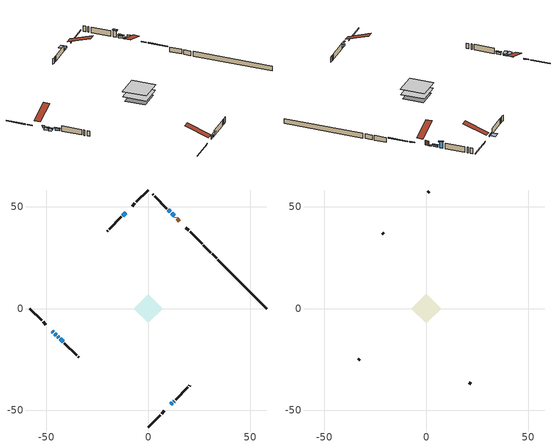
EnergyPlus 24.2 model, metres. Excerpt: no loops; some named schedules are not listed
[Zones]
conditioned space
 floor adiabatic (AdiabaticFloorConstruction): -7.05,0 0,7.05 7.05,0 0,-7.05 z0.21
 floor foundation (Slab1 construction): -6.12,0 0,6.12 6.12,0 0,-6.12 z-1.9
 floor foundation (Slab1 construction 1): -1.82,0 0,1.82 1.82,0 0,-1.82 z-1.9
 floor foundation (Slab1 construction 2): -2.4,0 0,2.4 2.4,0 0,-2.4 z-1.9
 wall outside (RimJoist1 construction): 0,-58.09 5.87,-52.22 / -58.09,0 -52.22,-5.87 / 0,58.09 -5.87,52.22 / 26.35,31.74 20.48,37.61 z0.21:0.51
 wall outside (RimJoist2 construction): 6.53,-51.56 7.95,-50.14 / -51.56,-6.53 -50.14,-7.95 / -6.53,51.56 -7.95,50.14 / 19.82,38.27 18.4,39.69 z0.21:0.51
 wall outside (AdiabaticWallConstruction 1): 15.22,42.87 14.16,43.94 z0.21:2.24
 wall outside (AdiabaticWallConstruction): 13.51,44.59 13.38,44.71 z0.2:0.38; -46.96,-11.13 -46.46,-11.64 / 11.13,-46.96 11.84,-46.25 / -43.16,-14.93 -41.74,-16.35 z0.21:1.19; -45.8,-12.29 -45.1,-12.99 z0.21:0.75; -44.44,-13.65 -43.82,-14.27 z0.21:0.66; 12.49,-45.6 12.73,-45.36 z0.21:0.54; 12.73,45.37 11.43,46.66 z0.21:1.12; 10.77,47.32 9.78,48.31 z0.21:3.02; -11.13,46.96 -12.53,45.56 z0.21:0.74
 wall outside (Wall1 construction): 13.39,-44.7 19.42,-38.68 / -41.09,-17 -35.06,-23.03 / -13.19,44.9 -19.22,38.87 / 9.12,48.97 3.09,55 z0.21:2.65
 wall outside (Wall2 construction): 20.07,-38.02 20.38,-37.71 / -34.4,-23.69 -34.09,-24 / -19.88,38.22 -20.18,37.91 / 2.43,55.66 2.13,55.97 z0.21:2.65
 wall foundation (FoundationWall1 construction): 58.09,0 34.12,23.97 z-1.9:0.21
 wall foundation (FoundationWall2 construction): 33.46,24.63 31.34,26.75 z-1.9:0.21
 wall foundation (FoundationWall3 construction): 30.69,27.41 27.01,31.08 z-1.9:0.21
 window (WindowConstruction 8): 13.5,44.59 13.38,44.71 z0.21:0.38
 window (WindowConstruction 4): -46.96,-11.13 -46.46,-11.64 z0.21:1.19
 window (WindowConstruction 5): -45.8,-12.29 -45.1,-12.99 z0.21:0.74
 window (WindowConstruction 6): 11.13,-46.96 11.84,-46.25 z0.21:1.19
 window (WindowConstruction 7): -44.44,-13.65 -43.82,-14.27 z0.21:0.66
 window (WindowConstruction 9): 12.5,-45.6 12.73,-45.36 z0.21:0.54
 window (WindowConstruction): 12.73,45.37 11.43,46.66 z0.21:1.12
 window (WindowConstruction 1): 10.77,47.32 9.78,48.31 z0.21:3.02
 window (WindowConstruction 2): -11.13,46.96 -12.53,45.56 z0.21:0.74
 window (WindowConstruction 3): -43.16,-14.93 -41.74,-16.35 z0.21:1.19
 door (Door): 15.22,42.87 14.16,43.94 z0.21:2.24
 ceiling adiabatic (AdiabaticFloorConstruction): 0,-7.05 7.05,0 0,7.05 -7.05,0 z0.21
attic - vented
 floor to conditioned space (Floor1 construction Reversed): -7.27,0 0,7.27 7.27,0 0,-7.27 z2.65
 wall outside (Wall3 construction): 21.04,-37.05 21.85,-36.24 / -33.44,-24.66 -32.62,-25.47 / -20.84,37.25 -21.65,36.44 / 1.47,56.62 0.66,57.44 z0.21:2.65
 roof outside (Roof1 construction): 10.47,-47.62,2.65 3.39,-40.53,5.99 1.52,-42.4,5.99 8.61,-49.48,2.65; -47.62,-10.47,2.65 -40.53,-3.39,5.99 -42.4,-1.52,5.99 -49.48,-8.61,2.65; -10.47,47.62,2.65 -3.39,40.53,5.99 -1.52,42.4,5.99 -8.61,49.48,2.65; 15.88,42.21,2.65 8.79,35.13,5.99 10.66,33.26,5.99 17.74,40.35,2.65
shading: 13.17,44.92 13.71,44.38 14.28,44.95 13.74,45.49 z0.68; -46.31,-11.78 -47.1,-10.99 -47.53,-11.41 -46.74,-12.2 z1.39; -44.96,-13.13 -45.94,-12.15 -47.78,-13.99 -46.8,-14.97 z0.94; 12.37,-45.72 10.6,-47.49 10.95,-47.84 12.72,-46.08 z1.94; -43.68,-14.42 -44.58,-13.51 -46.42,-15.35 -45.52,-16.25 z0.86; 13.79,-44.3 11.44,-46.66 11.79,-47.01 14.14,-44.65 z2.04; 11.22,46.88 12.94,45.16 13.5,45.72 11.78,47.44 z1.41; 9.57,48.53 10.98,47.11 11.55,47.67 10.13,49.09 z3.32; -12.67,45.42 -10.99,47.1 -12.83,48.94 -14.51,47.26 z0.94; -41.6,-16.49 -43.3,-14.79 -43.73,-15.21 -42.03,-16.91 z1.39
[Building]
Building 1: Terrain=Suburbs
[Site:Location]
Charlottetown AP_PE: Latitude {deg}=46.29; Longitude {deg}=-63.12; Time Zone {hr}=-4; Elevation {m}=48; Keep Site Location Information=Yes
[Site:GroundTemperature:Shallow]
1.81207, -0.126142, -0.281361, 0.638419, 4.33082, 8.00603, 11.1922, 13.2106, 13.3821, 11.7405, 8.63552, 5.07305
[Site:WaterMainsTemperature]
Calculation Method=Schedule; Temperature Schedule=mains temperature schedule
[Material] Roughness=Rough; Thermal Absorptance=0.9
Name | Thickness {m} | Conductivity {W/m-K} | Density {kg/m3} | Specific Heat {J/kg-K} | Solar Absorptance | Visible Absorptance
asphalt or fiberglass shingles | 0.00635 | 0.162714 | 1121.4 | 1465.45 | 0.4 | 0.4
ceiling loosefill ins | 0.0846667 | 0.0480833 | 16.02 | 1046.75 | 0.7 | 0.7
ceiling stud and cavity | 0.1397 | 0.112217 | 65.682 | 1177.47 | 0.7 | 0.7
concrete 4.0 in. | 0.1016 | 1.803125 | 2242.8 | 837.4 | 0.7 | 0.7
concrete 8.0 in. | 0.2032 | 1.803125 | 2242.8 | 837.4 | 0.7 | 0.7
door material | 0.04445 | 0.0639163 | 512.64 | 1214.23 | 0.7 | 0.7
exterior vertical ins | 0.0819163 | 0.029427 | 32.04 | 1214.23 | 0.7 | 0.7
exterior vertical ins 1 | 0.00218552 | 0.029427 | 32.04 | 1214.23 | 0.7 | 0.7
floor covering | 0.0127 | 0.0433444 | 54.468 | 1339.84 | 0.6 | 0.6
floor rigid ins; wall rigid ins 1 | 0.512978 | 0.029427 | 32.04 | 1214.23 | 0.7 | 0.7
floor stud and cavity | 0.1397 | 1.75129 | 37.0049 | 1207.88 | 0.7 | 0.7
furniture material conditioned space 1 | 0.1524 | 0.115458 | 640.8 | 1214.23 | 0.6 | 0.6
gypsum board | 0.0127 | 0.160291 | 801 | 837.4 | 0.6 | 0.6
gypsum board 1 | 0.0127 | 0.160291 | 801 | 837.4 | 0.7 | 0.7
osb sheathing 0.5 in. | 0.0127 | 0.115458 | 512.64 | 1214.23 | 0.7 | 0.7
osb sheathing 0.75 in. | 0.01905 | 0.115458 | 512.64 | 1214.23 | 0.7 | 0.7
osb sheathing 2.0 in. | 0.0508 | 0.115458 | 512.64 | 1214.23 | 0.7 | 0.7
rim joist rigid ins | 0.103632 | 0.029427 | 32.04 | 1214.23 | 0.7 | 0.7
rim joist stud and cavity | 0.0508 | 0.122986 | 125.044 | 1163.47 | 0.6 | 0.6
rim joist stud and cavity 1 | 0.0508 | 0.091419 | 125.044 | 1163.47 | 0.6 | 0.6
wall rigid ins | 0.051816 | 0.029427 | 32.04 | 1214.23 | 0.7 | 0.7
wall stud and cavity | 0.1397 | 0.0813726 | 139.0536 | 1170.24 | 0.7 | 0.7
wall stud and cavity 1 | 0.1397 | 0.175142 | 139.0536 | 1170.24 | 0.7 | 0.7
wall stud and cavity 2 | 0.0889 | 6.1454 | 50.32683 | 1063.81 | 0.6 | 0.6
wall stud and cavity 3 | 0.0889 | 0.380278 | 52.3479 | 1209.89 | 0.7 | 0.7
wall stud and cavity 4 | 0.0889 | 0.391764 | 83.0341 | 1211.67 | 0.7 | 0.7
wood siding | 0.0254 | 0.102417 | 544.68 | 1172.36 | 0.4 | 0.4
wood siding 1 | 0.00254 | 0.102417 | 544.68 | 1172.36 | 0.4 | 0.4
wood siding 2; wood siding 3; wood siding 4 | 0.0254 | 0.102417 | 544.68 | 1172.36 | 0.7 | 0.7
[WindowMaterial:SimpleGlazingSystem]
Name | U-Factor {W/m2-K} | Solar Heat Gain Coefficient
WindowMaterial | 3.80199 | 0.62
WindowMaterial 1 | 3.52944 | 0.72
WindowMaterial 2 | 3.120061 | 0.45
WindowMaterial 3 | 3.653793 | 0.63
WindowMaterial 4 | 3.99334 | 0.61
WindowMaterial 5 | 4.42657 | 0.47
WindowMaterial 6 | 2.22975 | 0.17
WindowMaterial 7 | 2.6874 | 0.41
[Construction]
AdiabaticFloorConstruction: floor stud and cavity, floor rigid ins, osb sheathing 0.75 in., floor covering
AdiabaticWallConstruction: wood siding 3, wall rigid ins 1, wall stud and cavity 3, gypsum board
AdiabaticWallConstruction 1: wood siding 4, wall rigid ins 1, wall stud and cavity 3, gypsum board
Door: door material
Floor1 construction Reversed: gypsum board, ceiling stud and cavity, ceiling loosefill ins
FoundationWall1 construction; FoundationWall3 construction: concrete 8.0 in., gypsum board 1
FoundationWall2 construction: concrete 8.0 in.
furniture construction conditioned space 1: furniture material conditioned space 1
PartitionWallConstruction: gypsum board, wall stud and cavity 4, gypsum board
RimJoist1 construction: wood siding 2, rim joist rigid ins, osb sheathing 2.0 in., rim joist stud and cavity
RimJoist2 construction: wood siding 2, osb sheathing 2.0 in., rim joist stud and cavity 1
Roof1 construction: asphalt or fiberglass shingles
Slab1 construction; Slab1 construction 1; Slab1 construction 2: concrete 4.0 in.
Wall1 construction: wood siding, wall rigid ins, osb sheathing 0.5 in., wall stud and cavity, gypsum board
Wall2 construction: wood siding, wall rigid ins, osb sheathing 0.5 in., wall stud and cavity 1, gypsum board
Wall3 construction: wood siding 1, wall stud and cavity 2
WindowConstruction: WindowMaterial
WindowConstruction 1: WindowMaterial 1
WindowConstruction 2; WindowConstruction 5: WindowMaterial 2
WindowConstruction 3; WindowConstruction 6: WindowMaterial 3
WindowConstruction 4: WindowMaterial 4
WindowConstruction 7: WindowMaterial 5
WindowConstruction 8: WindowMaterial 6
WindowConstruction 9: WindowMaterial 7
[Zone] Multiplier=1; Part of Total Floor Area=Yes
Name | Volume {m3}
attic - vented | 57.3558
conditioned space | 437.3
[Space]
Name | Zone | Volume {m3}
attic - vented 1 | attic - vented | 57.3558
conditioned space 1 | conditioned space | 437.3
[ZoneInfiltration:EffectiveLeakageArea]
infil attic - vented 1: Zone or Space=attic - vented 1; Schedule=Always On Discrete; Effective Air Leakage Area {cm2}=3789.85; Stack Coefficient=0.000401785; Wind Coefficient=1.35431e-05
[ZoneMixing]
whole house fan mix: Zone or Space=attic - vented; Schedule=Always On Continuous; Design Flow Rate Calculation Method=Flow/Zone; Design Flow Rate {m3/s}=0; Source Zone or Space=conditioned space
[SurfaceProperty:ExposedFoundationPerimeter] Exposed Perimeter Calculation Method=TotalExposedPerimeter
Name | Total Exposed Perimeter {m}
Slab1 | 33.9
Slab1 1 | 2.999994
Slab1 2 | 5.20001
[InternalMass] Zone or ZoneList=conditioned space; Space or SpaceList=conditioned space 1
Name | Construction | Surface Area {m2}
furniture mass conditioned space 1 | furniture construction conditioned space 1 | 77.0802
partition wall mass | PartitionWallConstruction | 192.7
[Lights]
interior lighting: Zone or ZoneList or Space or SpaceList=conditioned space 1; Schedule=interior lighting schedule; Design Level Calculation Method=LightingLevel; Lighting Level {W}=343.2; Return Air Fraction=0; Fraction Radiant=0.6; Fraction Visible=0.2; Fraction Replaceable=1
[People]
occupants: Zone or ZoneList or Space or SpaceList=conditioned space 1; Number of People Schedule=occupants schedule; Number of People Calculation Method=People; Number of People=3; Fraction Radiant=0.314171; Sensible Heat Fraction=0.56303; Activity Level Schedule=occupants activity schedule; Carbon Dioxide Generation Rate {m3/s-W}=0; Enable ASHRAE 55 Comfort Warnings=No; Mean Radiant Temperature Calculation Type=EnclosureAveraged
[ElectricEquipment] Zone or ZoneList or Space or SpaceList=conditioned space 1; Design Level Calculation Method=EquipmentLevel
Name | Schedule | Design Level {W} | Fraction Latent | Fraction Radiant | Fraction Lost
clothes dryer | clothes dryer schedule | 140.772 | 0.015 | 0.081 | 0.85
clothes washer | clothes washer schedule | 32.1985 | 0.03 | 0.162 | 0.7
cooking range | cooking range schedule | 215.147 | 0.08 | 0.432 | 0.2
dishwasher | dishwasher schedule | 66.8632 | 0.3 | 0.18 | 0.4
fridge | fridge schedule | 72.9452 | 0 | 0.6 | 0
mech vent bath fan 0 | mech vent bath fan 0 schedule | 50.2 | 0 | 0 | 1
mech vent house fan | mech vent house fan schedule | 0 | 0 | 0 | 1
mech vent house fan cfis | mech vent house fan cfis schedule | 0 | 0 | 0 | 0
misc plug loads | misc plug loads schedule | 494.7 | 0.045 | 0.513 | 0.1
whole house fan | Always On Discrete | 0 | 0 | 0 | 1
[OtherEquipment] Zone or ZoneList or Space or SpaceList=conditioned space 1; Design Level Calculation Method=EquipmentLevel
Name | Fuel Type | Schedule | Design Level {W} | Fraction Latent | Fraction Radiant | Fraction Lost
clothes dryer 1 | Electricity | clothes dryer schedule | 0 | 0.015 | 0.081 | 0.85
cooking range 1 | Electricity | cooking range schedule | 0 | 0.08 | 0.432 | 0.2
general water use latent | None | general water use schedule | 62.594 | 1 | 0 | 0
general water use sensible | None | general water use schedule | -61.6891 | 0 | 0.6 | 0
mech vent house fan latent load | None | Always On Discrete | 0 | 1 | 0 | 0
mech vent house fan sensible load | None | Always On Discrete | 0 | 0 | 0 | 0
water heater energy adjustment1 | FuelOilNo2 | Always On Discrete | 0.01 | 0 | 0 | 1
[ZoneInfiltration:DesignFlowRate] Zone or ZoneList or Space or SpaceList=conditioned space 1; Schedule=Always On Discrete; Design Flow Rate Calculation Method=Flow/Zone; Design Flow Rate {m3/s}=0
infil flow; natural vent flow; whole house fan flow
[Foundation:Kiva] Initial Indoor Air Temperature {C}=18; Wall Height Above Grade {m}=0.210007; Wall Depth Below Slab {m}=0.2032
Name | Custom Block Material Name 1 | Custom Block Depth 1 {m} | Custom Block X Position 1 {m} | Custom Block Z Position 1 {m}
Foundation Kiva 1 | exterior vertical ins | 2.11001 | 0.2159 | 0
Foundation Kiva 2
Foundation Kiva 3 | exterior vertical ins 1 | 2.11001 | 0.2159 | 0
[Foundation:Kiva:Settings]
Soil Conductivity {W/m-K}=0.849921; Soil Density {kg/m3}=1842.3; Soil Specific Heat {J/kg-K}=418.7; Ground Solar Absorptivity=0.9; Ground Thermal Absorptivity=0.9; Ground Surface Roughness {m}=0.03; Far-Field Width {m}=40; Deep-Ground Boundary Condition=ZeroFlux; Deep-Ground Depth {m}=40; Minimum Cell Dimension {m}=0.2; Maximum Cell Growth Coefficient=3; Simulation Timestep=Timestep
[Exterior:Lights]
exterior lighting: Schedule=exterior lighting schedule; Design Level {W}=75.6
[Schedule:Constant]
Name | Hourly Value
Always On Continuous; mech vent house fan schedule; mech vent house fan cfis schedule; Always On Discrete | 1
occupants activity schedule | 117.228
fridge schedule | 0
[Schedule:Week:Daily]
interior lighting schedule Week Rule - Jan1-Jan27: interior lighting schedule day, interior lighting schedule day, interior lighting schedule day, interior lighting schedule day, interior lighting schedule day, interior lighting schedule day, interior lighting schedule day, interior lighting schedule default day, interior lighting schedule default day, interior lighting schedule default day, interior lighting schedule default day, interior lighting schedule default day
interior lighting schedule Week Rule - Jan28-Feb3: interior lighting schedule day, interior lighting schedule day, interior lighting schedule day, interior lighting schedule day, interior lighting schedule day 1, interior lighting schedule day 1, interior lighting schedule day 1, interior lighting schedule default day, interior lighting schedule default day, interior lighting schedule default day, interior lighting schedule default day, interior lighting schedule default day
interior lighting schedule Week Rule - Feb4-Feb24: interior lighting schedule day 1, interior lighting schedule day 1, interior lighting schedule day 1, interior lighting schedule day 1, interior lighting schedule day 1, interior lighting schedule day 1, interior lighting schedule day 1, interior lighting schedule default day, interior lighting schedule default day, interior lighting schedule default day, interior lighting schedule default day, interior lighting schedule default day
interior lighting schedule Week Rule - Feb25-Mar3: interior lighting schedule day 1, interior lighting schedule day 1, interior lighting schedule day 1, interior lighting schedule day 1, interior lighting schedule day 2, interior lighting schedule day 2, interior lighting schedule day 2, interior lighting schedule default day, interior lighting schedule default day, interior lighting schedule default day, interior lighting schedule default day, interior lighting schedule default day
interior lighting schedule Week Rule - Mar4-Mar31: interior lighting schedule day 2, interior lighting schedule day 2, interior lighting schedule day 2, interior lighting schedule day 2, interior lighting schedule day 2, interior lighting schedule day 2, interior lighting schedule day 2, interior lighting schedule default day, interior lighting schedule default day, interior lighting schedule default day, interior lighting schedule default day, interior lighting schedule default day
interior lighting schedule Week Rule - Apr1-Apr28: interior lighting schedule day 3, interior lighting schedule day 3, interior lighting schedule day 3, interior lighting schedule day 3, interior lighting schedule day 3, interior lighting schedule day 3, interior lighting schedule day 3, interior lighting schedule default day, interior lighting schedule default day, interior lighting schedule default day, interior lighting schedule default day, interior lighting schedule default day
interior lighting schedule Week Rule - Apr29-May5: interior lighting schedule day 3, interior lighting schedule day 3, interior lighting schedule day 4, interior lighting schedule day 4, interior lighting schedule day 4, interior lighting schedule day 4, interior lighting schedule day 4, interior lighting schedule default day, interior lighting schedule default day, interior lighting schedule default day, interior lighting schedule default day, interior lighting schedule default day
interior lighting schedule Week Rule - May6-May26: interior lighting schedule day 4, interior lighting schedule day 4, interior lighting schedule day 4, interior lighting schedule day 4, interior lighting schedule day 4, interior lighting schedule day 4, interior lighting schedule day 4, interior lighting schedule default day, interior lighting schedule default day, interior lighting schedule default day, interior lighting schedule default day, interior lighting schedule default day
interior lighting schedule Week Rule - May27-Jun2: interior lighting schedule day 4, interior lighting schedule day 4, interior lighting schedule day 4, interior lighting schedule day 4, interior lighting schedule day 4, interior lighting schedule day 5, interior lighting schedule day 5, interior lighting schedule default day, interior lighting schedule default day, interior lighting schedule default day, interior lighting schedule default day, interior lighting schedule default day
interior lighting schedule Week Rule - Jun3-Jun30: interior lighting schedule day 5, interior lighting schedule day 5, interior lighting schedule day 5, interior lighting schedule day 5, interior lighting schedule day 5, interior lighting schedule day 5, interior lighting schedule day 5, interior lighting schedule default day, interior lighting schedule default day, interior lighting schedule default day, interior lighting schedule default day, interior lighting schedule default day
interior lighting schedule Week Rule - Jul1-Jul28: interior lighting schedule day 6, interior lighting schedule day 6, interior lighting schedule day 6, interior lighting schedule day 6, interior lighting schedule day 6, interior lighting schedule day 6, interior lighting schedule day 6, interior lighting schedule default day, interior lighting schedule default day, interior lighting schedule default day, interior lighting schedule default day, interior lighting schedule default day
interior lighting schedule Week Rule - Jul29-Aug4: interior lighting schedule day 6, interior lighting schedule day 6, interior lighting schedule day 6, interior lighting schedule day 7, interior lighting schedule day 7, interior lighting schedule day 7, interior lighting schedule day 7, interior lighting schedule default day, interior lighting schedule default day, interior lighting schedule default day, interior lighting schedule default day, interior lighting schedule default day
interior lighting schedule Week Rule - Aug5-Aug25: interior lighting schedule day 7, interior lighting schedule day 7, interior lighting schedule day 7, interior lighting schedule day 7, interior lighting schedule day 7, interior lighting schedule day 7, interior lighting schedule day 7, interior lighting schedule default day, interior lighting schedule default day, interior lighting schedule default day, interior lighting schedule default day, interior lighting schedule default day
interior lighting schedule Week Rule - Aug26-Sep1: interior lighting schedule day 7, interior lighting schedule day 7, interior lighting schedule day 7, interior lighting schedule day 7, interior lighting schedule day 7, interior lighting schedule day 7, interior lighting schedule day 8, interior lighting schedule default day, interior lighting schedule default day, interior lighting schedule default day, interior lighting schedule default day, interior lighting schedule default day
interior lighting schedule Week Rule - Sep2-Sep29: interior lighting schedule day 8, interior lighting schedule day 8, interior lighting schedule day 8, interior lighting schedule day 8, interior lighting schedule day 8, interior lighting schedule day 8, interior lighting schedule day 8, interior lighting schedule default day, interior lighting schedule default day, interior lighting schedule default day, interior lighting schedule default day, interior lighting schedule default day
interior lighting schedule Week Rule - Sep30-Oct6: interior lighting schedule day 8, interior lighting schedule day 9, interior lighting schedule day 9, interior lighting schedule day 9, interior lighting schedule day 9, interior lighting schedule day 9, interior lighting schedule day 9, interior lighting schedule default day, interior lighting schedule default day, interior lighting schedule default day, interior lighting schedule default day, interior lighting schedule default day
interior lighting schedule Week Rule - Oct7-Oct27: interior lighting schedule day 9, interior lighting schedule day 9, interior lighting schedule day 9, interior lighting schedule day 9, interior lighting schedule day 9, interior lighting schedule day 9, interior lighting schedule day 9, interior lighting schedule default day, interior lighting schedule default day, interior lighting schedule default day, interior lighting schedule default day, interior lighting schedule default day
interior lighting schedule Week Rule - Oct28-Nov3: interior lighting schedule day 9, interior lighting schedule day 9, interior lighting schedule day 9, interior lighting schedule day 9, interior lighting schedule day 10, interior lighting schedule day 10, interior lighting schedule day 10, interior lighting schedule default day, interior lighting schedule default day, interior lighting schedule default day, interior lighting schedule default day, interior lighting schedule default day
interior lighting schedule Week Rule - Nov4-Nov24: interior lighting schedule day 10, interior lighting schedule day 10, interior lighting schedule day 10, interior lighting schedule day 10, interior lighting schedule day 10, interior lighting schedule day 10, interior lighting schedule day 10, interior lighting schedule default day, interior lighting schedule default day, interior lighting schedule default day, interior lighting schedule default day, interior lighting schedule default day
interior lighting schedule Week Rule - Nov25-Dec1: interior lighting schedule day 10, interior lighting schedule day 10, interior lighting schedule day 10, interior lighting schedule day 10, interior lighting schedule day 10, interior lighting schedule day 10, interior lighting schedule day 11, interior lighting schedule default day, interior lighting schedule default day, interior lighting schedule default day, interior lighting schedule default day, interior lighting schedule default day
interior lighting schedule Week Rule - Dec2-Dec31: interior lighting schedule day 11, interior lighting schedule day 11, interior lighting schedule day 11, interior lighting schedule day 11, interior lighting schedule day 11, interior lighting schedule day 11, interior lighting schedule day 11, interior lighting schedule default day, interior lighting schedule default day, interior lighting schedule default day, interior lighting schedule default day, interior lighting schedule default day
occupants schedule Week Rule - Jan1-Dec31: occupants schedule day, occupants schedule day, occupants schedule day, occupants schedule day, occupants schedule day, occupants schedule day, occupants schedule day, occupants schedule default day, occupants schedule default day, occupants schedule default day, occupants schedule default day, occupants schedule default day
clothes dryer schedule Week Rule - Jan1-Dec31: clothes dryer schedule day, clothes dryer schedule day, clothes dryer schedule day, clothes dryer schedule day, clothes dryer schedule day, clothes dryer schedule day, clothes dryer schedule day, clothes dryer schedule default day, clothes dryer schedule default day, clothes dryer schedule default day, clothes dryer schedule default day, clothes dryer schedule default day
clothes washer schedule Week Rule - Jan1-Dec31: clothes washer schedule day, clothes washer schedule day, clothes washer schedule day, clothes washer schedule day, clothes washer schedule day, clothes washer schedule day, clothes washer schedule day, clothes washer schedule default day, clothes washer schedule default day, clothes washer schedule default day, clothes washer schedule default day, clothes washer schedule default day
cooking range schedule Week Rule - Jan1-Dec31: cooking range schedule day, cooking range schedule day, cooking range schedule day, cooking range schedule day, cooking range schedule day, cooking range schedule day, cooking range schedule day, cooking range schedule default day, cooking range schedule default day, cooking range schedule default day, cooking range schedule default day, cooking range schedule default day
dishwasher schedule Week Rule - Jan1-Dec31: dishwasher schedule day, dishwasher schedule day, dishwasher schedule day, dishwasher schedule day, dishwasher schedule day, dishwasher schedule day, dishwasher schedule day, dishwasher schedule default day, dishwasher schedule default day, dishwasher schedule default day, dishwasher schedule default day, dishwasher schedule default day
mech vent bath fan 0 schedule Week Rule - Jan1-Dec31: mech vent bath fan 0 schedule day, mech vent bath fan 0 schedule day, mech vent bath fan 0 schedule day, mech vent bath fan 0 schedule day, mech vent bath fan 0 schedule day, mech vent bath fan 0 schedule day, mech vent bath fan 0 schedule day, mech vent bath fan 0 schedule default day, mech vent bath fan 0 schedule default day, mech vent bath fan 0 schedule default day, mech vent bath fan 0 schedule default day, mech vent bath fan 0 schedule default day
misc plug loads schedule Week Rule - Jan1-Dec31: misc plug loads schedule day, misc plug loads schedule day, misc plug loads schedule day, misc plug loads schedule day, misc plug loads schedule day, misc plug loads schedule day, misc plug loads schedule day, misc plug loads schedule default day, misc plug loads schedule default day, misc plug loads schedule default day, misc plug loads schedule default day, misc plug loads schedule default day
general water use schedule Week Rule - Jan1-Dec31: general water use schedule day, general water use schedule day, general water use schedule day, general water use schedule day, general water use schedule day, general water use schedule day, general water use schedule day, general water use schedule default day, general water use schedule default day, general water use schedule default day, general water use schedule default day, general water use schedule default day
exterior lighting schedule Week Rule - Jan1-Jan27: exterior lighting schedule day, exterior lighting schedule day, exterior lighting schedule day, exterior lighting schedule day, exterior lighting schedule day, exterior lighting schedule day, exterior lighting schedule day, exterior lighting schedule default day, exterior lighting schedule default day, exterior lighting schedule default day, exterior lighting schedule default day, exterior lighting schedule default day
exterior lighting schedule Week Rule - Jan28-Feb3: exterior lighting schedule day, exterior lighting schedule day, exterior lighting schedule day, exterior lighting schedule day, exterior lighting schedule day 1, exterior lighting schedule day 1, exterior lighting schedule day 1, exterior lighting schedule default day, exterior lighting schedule default day, exterior lighting schedule default day, exterior lighting schedule default day, exterior lighting schedule default day
exterior lighting schedule Week Rule - Feb4-Feb24: exterior lighting schedule day 1, exterior lighting schedule day 1, exterior lighting schedule day 1, exterior lighting schedule day 1, exterior lighting schedule day 1, exterior lighting schedule day 1, exterior lighting schedule day 1, exterior lighting schedule default day, exterior lighting schedule default day, exterior lighting schedule default day, exterior lighting schedule default day, exterior lighting schedule default day
exterior lighting schedule Week Rule - Feb25-Mar3: exterior lighting schedule day 1, exterior lighting schedule day 1, exterior lighting schedule day 1, exterior lighting schedule day 1, exterior lighting schedule day 2, exterior lighting schedule day 2, exterior lighting schedule day 2, exterior lighting schedule default day, exterior lighting schedule default day, exterior lighting schedule default day, exterior lighting schedule default day, exterior lighting schedule default day
exterior lighting schedule Week Rule - Mar4-Mar31: exterior lighting schedule day 2, exterior lighting schedule day 2, exterior lighting schedule day 2, exterior lighting schedule day 2, exterior lighting schedule day 2, exterior lighting schedule day 2, exterior lighting schedule day 2, exterior lighting schedule default day, exterior lighting schedule default day, exterior lighting schedule default day, exterior lighting schedule default day, exterior lighting schedule default day
exterior lighting schedule Week Rule - Apr1-Apr28: exterior lighting schedule day 3, exterior lighting schedule day 3, exterior lighting schedule day 3, exterior lighting schedule day 3, exterior lighting schedule day 3, exterior lighting schedule day 3, exterior lighting schedule day 3, exterior lighting schedule default day, exterior lighting schedule default day, exterior lighting schedule default day, exterior lighting schedule default day, exterior lighting schedule default day
exterior lighting schedule Week Rule - Apr29-May5: exterior lighting schedule day 3, exterior lighting schedule day 3, exterior lighting schedule day 4, exterior lighting schedule day 4, exterior lighting schedule day 4, exterior lighting schedule day 4, exterior lighting schedule day 4, exterior lighting schedule default day, exterior lighting schedule default day, exterior lighting schedule default day, exterior lighting schedule default day, exterior lighting schedule default day
exterior lighting schedule Week Rule - May6-May26: exterior lighting schedule day 4, exterior lighting schedule day 4, exterior lighting schedule day 4, exterior lighting schedule day 4, exterior lighting schedule day 4, exterior lighting schedule day 4, exterior lighting schedule day 4, exterior lighting schedule default day, exterior lighting schedule default day, exterior lighting schedule default day, exterior lighting schedule default day, exterior lighting schedule default day
exterior lighting schedule Week Rule - May27-Jun2: exterior lighting schedule day 4, exterior lighting schedule day 4, exterior lighting schedule day 4, exterior lighting schedule day 4, exterior lighting schedule day 4, exterior lighting schedule day 5, exterior lighting schedule day 5, exterior lighting schedule default day, exterior lighting schedule default day, exterior lighting schedule default day, exterior lighting schedule default day, exterior lighting schedule default day
exterior lighting schedule Week Rule - Jun3-Jun30: exterior lighting schedule day 5, exterior lighting schedule day 5, exterior lighting schedule day 5, exterior lighting schedule day 5, exterior lighting schedule day 5, exterior lighting schedule day 5, exterior lighting schedule day 5, exterior lighting schedule default day, exterior lighting schedule default day, exterior lighting schedule default day, exterior lighting schedule default day, exterior lighting schedule default day
exterior lighting schedule Week Rule - Jul1-Jul28: exterior lighting schedule day 6, exterior lighting schedule day 6, exterior lighting schedule day 6, exterior lighting schedule day 6, exterior lighting schedule day 6, exterior lighting schedule day 6, exterior lighting schedule day 6, exterior lighting schedule default day, exterior lighting schedule default day, exterior lighting schedule default day, exterior lighting schedule default day, exterior lighting schedule default day
exterior lighting schedule Week Rule - Jul29-Aug4: exterior lighting schedule day 6, exterior lighting schedule day 6, exterior lighting schedule day 6, exterior lighting schedule day 7, exterior lighting schedule day 7, exterior lighting schedule day 7, exterior lighting schedule day 7, exterior lighting schedule default day, exterior lighting schedule default day, exterior lighting schedule default day, exterior lighting schedule default day, exterior lighting schedule default day
exterior lighting schedule Week Rule - Aug5-Aug25: exterior lighting schedule day 7, exterior lighting schedule day 7, exterior lighting schedule day 7, exterior lighting schedule day 7, exterior lighting schedule day 7, exterior lighting schedule day 7, exterior lighting schedule day 7, exterior lighting schedule default day, exterior lighting schedule default day, exterior lighting schedule default day, exterior lighting schedule default day, exterior lighting schedule default day
exterior lighting schedule Week Rule - Aug26-Sep1: exterior lighting schedule day 7, exterior lighting schedule day 7, exterior lighting schedule day 7, exterior lighting schedule day 7, exterior lighting schedule day 7, exterior lighting schedule day 7, exterior lighting schedule day 8, exterior lighting schedule default day, exterior lighting schedule default day, exterior lighting schedule default day, exterior lighting schedule default day, exterior lighting schedule default day
exterior lighting schedule Week Rule - Sep2-Sep29: exterior lighting schedule day 8, exterior lighting schedule day 8, exterior lighting schedule day 8, exterior lighting schedule day 8, exterior lighting schedule day 8, exterior lighting schedule day 8, exterior lighting schedule day 8, exterior lighting schedule default day, exterior lighting schedule default day, exterior lighting schedule default day, exterior lighting schedule default day, exterior lighting schedule default day
exterior lighting schedule Week Rule - Sep30-Oct6: exterior lighting schedule day 8, exterior lighting schedule day 9, exterior lighting schedule day 9, exterior lighting schedule day 9, exterior lighting schedule day 9, exterior lighting schedule day 9, exterior lighting schedule day 9, exterior lighting schedule default day, exterior lighting schedule default day, exterior lighting schedule default day, exterior lighting schedule default day, exterior lighting schedule default day
exterior lighting schedule Week Rule - Oct7-Oct27: exterior lighting schedule day 9, exterior lighting schedule day 9, exterior lighting schedule day 9, exterior lighting schedule day 9, exterior lighting schedule day 9, exterior lighting schedule day 9, exterior lighting schedule day 9, exterior lighting schedule default day, exterior lighting schedule default day, exterior lighting schedule default day, exterior lighting schedule default day, exterior lighting schedule default day
exterior lighting schedule Week Rule - Oct28-Nov3: exterior lighting schedule day 9, exterior lighting schedule day 9, exterior lighting schedule day 9, exterior lighting schedule day 9, exterior lighting schedule day 10, exterior lighting schedule day 10, exterior lighting schedule day 10, exterior lighting schedule default day, exterior lighting schedule default day, exterior lighting schedule default day, exterior lighting schedule default day, exterior lighting schedule default day
exterior lighting schedule Week Rule - Nov4-Nov24: exterior lighting schedule day 10, exterior lighting schedule day 10, exterior lighting schedule day 10, exterior lighting schedule day 10, exterior lighting schedule day 10, exterior lighting schedule day 10, exterior lighting schedule day 10, exterior lighting schedule default day, exterior lighting schedule default day, exterior lighting schedule default day, exterior lighting schedule default day, exterior lighting schedule default day
exterior lighting schedule Week Rule - Nov25-Dec1: exterior lighting schedule day 10, exterior lighting schedule day 10, exterior lighting schedule day 10, exterior lighting schedule day 10, exterior lighting schedule day 10, exterior lighting schedule day 10, exterior lighting schedule day 11, exterior lighting schedule default day, exterior lighting schedule default day, exterior lighting schedule default day, exterior lighting schedule default day, exterior lighting schedule default day
[Schedule:Year]
interior lighting schedule: interior lighting schedule Week Rule - Jan1-Jan27, 1, 1, 1, 27, interior lighting schedule Week Rule - Jan28-Feb3, 1, 28, 2, 3, interior lighting schedule Week Rule - Feb4-Feb24, 2, 4, 2, 24, interior lighting schedule Week Rule - Feb25-Mar3, 2, 25, 3, 3, interior lighting schedule Week Rule - Mar4-Mar31, 3, 4, 3, 31, interior lighting schedule Week Rule - Apr1-Apr28, 4, 1, 4, 28, interior lighting schedule Week Rule - Apr29-May5, 4, 29, 5, 5, interior lighting schedule Week Rule - May6-May26, 5, 6, 5, 26, interior lighting schedule Week Rule - May27-Jun2, 5, 27, 6, 2, interior lighting schedule Week Rule - Jun3-Jun30, 6, 3, 6, 30, interior lighting schedule Week Rule - Jul1-Jul28, 7, 1, 7, 28, interior lighting schedule Week Rule - Jul29-Aug4, 7, 29, 8, 4, interior lighting schedule Week Rule - Aug5-Aug25, 8, 5, 8, 25, interior lighting schedule Week Rule - Aug26-Sep1, 8, 26, 9, 1, interior lighting schedule Week Rule - Sep2-Sep29, 9, 2, 9, 29, interior lighting schedule Week Rule - Sep30-Oct6, 9, 30, 10, 6, interior lighting schedule Week Rule - Oct7-Oct27, 10, 7, 10, 27, interior lighting schedule Week Rule - Oct28-Nov3, 10, 28, 11, 3, interior lighting schedule Week Rule - Nov4-Nov24, 11, 4, 11, 24, interior lighting schedule Week Rule - Nov25-Dec1, 11, 25, 12, 1, interior lighting schedule Week Rule - Dec2-Dec31, 12, 2, 12, 31
occupants schedule: occupants schedule Week Rule - Jan1-Dec31, 1, 1, 12, 31
clothes dryer schedule: clothes dryer schedule Week Rule - Jan1-Dec31, 1, 1, 12, 31
clothes washer schedule: clothes washer schedule Week Rule - Jan1-Dec31, 1, 1, 12, 31
cooking range schedule: cooking range schedule Week Rule - Jan1-Dec31, 1, 1, 12, 31
dishwasher schedule: dishwasher schedule Week Rule - Jan1-Dec31, 1, 1, 12, 31
mech vent bath fan 0 schedule: mech vent bath fan 0 schedule Week Rule - Jan1-Dec31, 1, 1, 12, 31
misc plug loads schedule: misc plug loads schedule Week Rule - Jan1-Dec31, 1, 1, 12, 31
general water use schedule: general water use schedule Week Rule - Jan1-Dec31, 1, 1, 12, 31
exterior lighting schedule: exterior lighting schedule Week Rule - Jan1-Jan27, 1, 1, 1, 27, exterior lighting schedule Week Rule - Jan28-Feb3, 1, 28, 2, 3, exterior lighting schedule Week Rule - Feb4-Feb24, 2, 4, 2, 24, exterior lighting schedule Week Rule - Feb25-Mar3, 2, 25, 3, 3, exterior lighting schedule Week Rule - Mar4-Mar31, 3, 4, 3, 31, exterior lighting schedule Week Rule - Apr1-Apr28, 4, 1, 4, 28, exterior lighting schedule Week Rule - Apr29-May5, 4, 29, 5, 5, exterior lighting schedule Week Rule - May6-May26, 5, 6, 5, 26, exterior lighting schedule Week Rule - May27-Jun2, 5, 27, 6, 2, exterior lighting schedule Week Rule - Jun3-Jun30, 6, 3, 6, 30, exterior lighting schedule Week Rule - Jul1-Jul28, 7, 1, 7, 28, exterior lighting schedule Week Rule - Jul29-Aug4, 7, 29, 8, 4, exterior lighting schedule Week Rule - Aug5-Aug25, 8, 5, 8, 25, exterior lighting schedule Week Rule - Aug26-Sep1, 8, 26, 9, 1, exterior lighting schedule Week Rule - Sep2-Sep29, 9, 2, 9, 29, exterior lighting schedule Week Rule - Sep30-Oct6, 9, 30, 10, 6, exterior lighting schedule Week Rule - Oct7-Oct27, 10, 7, 10, 27, exterior lighting schedule Week Rule - Oct28-Nov3, 10, 28, 11, 3, exterior lighting schedule Week Rule - Nov4-Nov24, 11, 4, 11, 24, exterior lighting schedule Week Rule - Nov25-Dec1, 11, 25, 12, 1, exterior lighting schedule Week Rule - Dec2-Dec31, 12, 2, 12, 31
[Schedule:Compact]
mains temperature schedule: Through: 01/01, For: AllDays, Until: 24:00, 6.42333, Through: 01/02, For: AllDays, Until: 24:00, 6.35944, Through: 01/03, For: AllDays, Until: 24:00, 6.29611, Through: 01/04, For: AllDays, Until: 24:00, 6.23333, Through: 01/05, For: AllDays, Until: 24:00, 6.17222, Through: 01/06, For: AllDays, Until: 24:00, 6.11222, Through: 01/07, For: AllDays, Until: 24:00, 6.05278, Through: 01/08, For: AllDays, Until: 24:00, 5.995, Through: 01/09, For: AllDays, Until: 24:00, 5.93778, Through: 01/10, For: AllDays, Until: 24:00, 5.88222, Through: 01/11, For: AllDays, Until: 24:00, 5.82722, Through: 01/12, For: AllDays, Until: 24:00, 5.77389, Through: 01/13, For: AllDays, Until: 24:00, 5.72111, Through: 01/14, For: AllDays, Until: 24:00, 5.67, Through: 01/15, For: AllDays, Until: 24:00, 5.62, Through: 01/16, For: AllDays, Until: 24:00, 5.57111, Through: 01/17, For: AllDays, Until: 24:00, 5.52389, Through: 01/18, For: AllDays, Until: 24:00, 5.47722, Through: 01/19, For: AllDays, Until: 24:00, 5.43222, Through: 01/20, For: AllDays, Until: 24:00, 5.38833, Through: 01/21, For: AllDays, Until: 24:00, 5.34611, Through: 01/22, For: AllDays, Until: 24:00, 5.305, Through: 01/23, For: AllDays, Until: 24:00, 5.265, Through: 01/24, For: AllDays, Until: 24:00, 5.22611, Through: 01/25, For: AllDays, Until: 24:00, 5.18889, Through: 01/26, For: AllDays, Until: 24:00, 5.15333, Through: 01/27, For: AllDays, Until: 24:00, 5.11833, Through: 01/28, For: AllDays, Until: 24:00, 5.08556, Through: 01/29, For: AllDays, Until: 24:00, 5.05333, Through: 01/30, For: AllDays, Until: 24:00, 5.02278, Through: 01/31, For: AllDays, Until: 24:00, 4.99389, Through: 02/01, For: AllDays, Until: 24:00, 4.96611, Through: 02/02, For: AllDays, Until: 24:00, 4.94, Through: 02/03, For: AllDays, Until: 24:00, 4.915, Through: 02/04, For: AllDays, Until: 24:00, 4.89167, Through: 02/05, For: AllDays, Until: 24:00, 4.87, Through: 02/06, For: AllDays, Until: 24:00, 4.84944, Through: 02/07, For: AllDays, Until: 24:00, 4.83, Through: 02/08, For: AllDays, Until: 24:00, 4.81222, Through: 02/09, For: AllDays, Until: 24:00, 4.79611, Through: 02/10, For: AllDays, Until: 24:00, 4.78167, Through: 02/11, For: AllDays, Until: 24:00, 4.76833, Through: 02/12, For: AllDays, Until: 24:00, 4.75611, Through: 02/13, For: AllDays, Until: 24:00, 4.74611, Through: 02/14, For: AllDays, Until: 24:00, 4.73722, Through: 02/15, For: AllDays, Until: 24:00, 4.72944, Through: 02/16, For: AllDays, Until: 24:00, 4.72389, Through: 02/17, For: AllDays, Until: 24:00, 4.71944, Through: 02/18, For: AllDays, Until: 24:00, 4.71611, Through: 02/19, For: AllDays, Until: 24:00, 4.715, Through: 02/20, For: AllDays, Until: 24:00, 4.715, Through: 02/21, For: AllDays, Until: 24:00, 4.71611, Through: 02/22, For: AllDays, Until: 24:00, 4.71944, Through: 02/23, For: AllDays, Until: 24:00, 4.72389, Through: 02/24, For: AllDays, Until: 24:00, 4.72944, Through: 02/25, For: AllDays, Until: 24:00, 4.73722, Through: 02/26, For: AllDays, Until: 24:00, 4.74611, Through: 02/27, For: AllDays, Until: 24:00, 4.75611, Through: 02/28, For: AllDays, Until: 24:00, 4.76778, Through: 03/01, For: AllDays, Until: 24:00, 4.78111, Through: 03/02, For: AllDays, Until: 24:00, 4.79611, Through: 03/03, For: AllDays, Until: 24:00, 4.81222, Through: 03/04, For: AllDays, Until: 24:00, 4.83, Through: 03/05, For: AllDays, Until: 24:00, 4.84889, Through: 03/06, For: AllDays, Until: 24:00, 4.86944, Through: 03/07, For: AllDays, Until: 24:00, 4.89167, Through: 03/08, For: AllDays, Until: 24:00, 4.915, Through: 03/09, For: AllDays, Until: 24:00, 4.93944, Through: 03/10, For: AllDays, Until: 24:00, 4.96611, Through: 03/11, For: AllDays, Until: 24:00, 4.99333, Through: 03/12, For: AllDays, Until: 24:00, 5.02278, Through: 03/13, For: AllDays, Until: 24:00, 5.05333, Through: 03/14, For: AllDays, Until: 24:00, 5.085, Through: 03/15, For: AllDays, Until: 24:00, 5.11833, Through: 03/16, For: AllDays, Until: 24:00, 5.15278, Through: 03/17, For: AllDays, Until: 24:00, 5.18833, Through: 03/18, For: AllDays, Until: 24:00, 5.22556, Through: 03/19, For: AllDays, Until: 24:00, 5.26444, Through: 03/20, For: AllDays, Until: 24:00, 5.30444, Through: 03/21, For: AllDays, Until: 24:00, 5.34556, Through: 03/22, For: AllDays, Until: 24:00, 5.38778, Through: 03/23, For: AllDays, Until: 24:00, 5.43167, Through: 03/24, For: AllDays, Until: 24:00, 5.47667, Through: 03/25, For: AllDays, Until: 24:00, 5.52333, Through: 03/26, For: AllDays, Until: 24:00, 5.57056, Through: 03/27, For: AllDays, Until: 24:00, 5.61944, Through: 03/28, For: AllDays, Until: 24:00, 5.66944, Through: 03/29, For: AllDays, Until: 24:00, 5.72056, Through: 03/30, For: AllDays, Until: 24:00, 5.77333, Through: 03/31, For: AllDays, Until: 24:00, 5.82667, Through: 04/01, For: AllDays, Until: 24:00, 5.88111, Through: 04/02, For: AllDays, Until: 24:00, 5.93722, Through: 04/03, For: AllDays, Until: 24:00, 5.99389, Through: 04/04, For: AllDays, Until: 24:00, 6.05222, Through: 04/05, For: AllDays, Until: 24:00, 6.11111, Through: 04/06, For: AllDays, Until: 24:00, 6.17167, Through: 04/07, For: AllDays, Until: 24:00, 6.23278, Through: 04/08, For: AllDays, Until: 24:00, 6.295, Through: 04/09, For: AllDays, Until: 24:00, 6.35833, Through: 04/10, For: AllDays, Until: 24:00, 6.42278, Through: 04/11, For: AllDays, Until: 24:00, 6.48778, Through: 04/12, For: AllDays, Until: 24:00, 6.55444, Through: 04/13, For: AllDays, Until: 24:00, 6.62167, Through: 04/14, For: AllDays, Until: 24:00, 6.68944, Through: 04/15, For: AllDays, Until: 24:00, 6.75833, Through: 04/16, For: AllDays, Until: 24:00, 6.82833, Through: 04/17, For: AllDays, Until: 24:00, 6.89889, Through: 04/18, For: AllDays, Until: 24:00, 6.97056, Through: 04/19, For: AllDays, Until: 24:00, 7.04278, Through: 04/20, For: AllDays, Until: 24:00, 7.11611, Through: 04/21, For: AllDays, Until: 24:00, 7.19, Through: 04/22, For: AllDays, Until: 24:00, 7.265, Through: 04/23, For: AllDays, Until: 24:00, 7.34, Through: 04/24, For: AllDays, Until: 24:00, 7.41611, Through: 04/25, For: AllDays, Until: 24:00, 7.49333, Through: 04/26, For: AllDays, Until: 24:00, 7.57056, Through: 04/27, For: AllDays, Until: 24:00, 7.64889, Through: 04/28, For: AllDays, Until: 24:00, 7.72722, Through: 04/29, For: AllDays, Until: 24:00, 7.80667, Through: 04/30, For: AllDays, Until: 24:00, 7.88667, Through: 05/01, For: AllDays, Until: 24:00, 7.96722, Through: 05/02, For: AllDays, Until: 24:00, 8.04778, Through: 05/03, For: AllDays, Until: 24:00, 8.12944, Through: 05/04, For: AllDays, Until: 24:00, 8.21111, Through: 05/05, For: AllDays, Until: 24:00, 8.29333, Through: 05/06, For: AllDays, Until: 24:00, 8.37611, Through: 05/07, For: AllDays, Until: 24:00, 8.45944, Through: 05/08, For: AllDays, Until: 24:00, 8.54278, Through: 05/09, For: AllDays, Until: 24:00, 8.62667, Through: 05/10, For: AllDays, Until: 24:00, 8.71111, Through: 05/11, For: AllDays, Until: 24:00, 8.79556, Through: 05/12, For: AllDays, Until: 24:00, 8.88056, Through: 05/13, For: AllDays, Until: 24:00, 8.96556, Through: 05/14, For: AllDays, Until: 24:00, 9.05056, Through: 05/15, For: AllDays, Until: 24:00, 9.13611, Through: 05/16, For: AllDays, Until: 24:00, 9.22167, Through: 05/17, For: AllDays, Until: 24:00, 9.30722, Through: 05/18, For: AllDays, Until: 24:00, 9.39333, Through: 05/19, For: AllDays, Until: 24:00, 9.47944, Through: 05/20, For: AllDays, Until: 24:00, 9.56556, Through: 05/21, For: AllDays, Until: 24:00, 9.65167, Through: 05/22, For: AllDays, Until: 24:00, 9.73778, Through: 05/23, For: AllDays, Until: 24:00, 9.82389, Through: 05/24, For: AllDays, Until: 24:00, 9.90944, Through: 05/25, For: AllDays, Until: 24:00, 9.99556, Through: 05/26, For: AllDays, Until: 24:00, 10.0817, Through: 05/27, For: AllDays, Until: 24:00, 10.1678, Through: 05/28, For: AllDays, Until: 24:00, 10.2533, Through: 05/29, For: AllDays, Until: 24:00, 10.3389, Through: 05/30, For: AllDays, Until: 24:00, 10.4239, Through: 05/31, For: AllDays, Until: 24:00, 10.5094, Through: 06/01, For: AllDays, Until: 24:00, 10.5944, Through: 06/02, For: AllDays, Until: 24:00, 10.6789, Through: 06/03, For: AllDays, Until: 24:00, 10.7633, Through: 06/04, For: AllDays, Until: 24:00, 10.8472, Through: 06/05, For: AllDays, Until: 24:00, 10.9311, Through: 06/06, For: AllDays, Until: 24:00, 11.0144, Through: 06/07, For: AllDays, Until: 24:00, 11.0972, Through: 06/08, For: AllDays, Until: 24:00, 11.18, Through: 06/09, For: AllDays, Until: 24:00, 11.2622, Through: 06/10, For: AllDays, Until: 24:00, 11.3439, Through: 06/11, For: AllDays, Until: 24:00, 11.425, Through: 06/12, For: AllDays, Until: 24:00, 11.5056, Through: 06/13, For: AllDays, Until: 24:00, 11.5861, Through: 06/14, For: AllDays, Until: 24:00, 11.6656, Through: 06/15, For: AllDays, Until: 24:00, 11.7444, Through: 06/16, For: AllDays, Until: 24:00, 11.8228, Through: 06/17, For: AllDays, Until: 24:00, 11.9006, Through: 06/18, For: AllDays, Until: 24:00, 11.9778, Through: 06/19, For: AllDays, Until: 24:00, 12.0544, Through: 06/20, For: AllDays, Until: 24:00, 12.1306, Through: 06/21, For: AllDays, Until: 24:00, 12.2056, Through: 06/22, For: AllDays, Until: 24:00, 12.28, Through: 06/23, For: AllDays, Until: 24:00, 12.3533, Through: 06/24, For: AllDays, Until: 24:00, 12.4261, Through: 06/25, For: AllDays, Until: 24:00, 12.4983, Through: 06/26, For: AllDays, Until: 24:00, 12.5694, Through: 06/27, For: AllDays, Until: 24:00, 12.64, Through: 06/28, For: AllDays, Until: 24:00, 12.7094, Through: 06/29, For: AllDays, Until: 24:00, 12.7778, Through: 06/30, For: AllDays, Until: 24:00, 12.8456, Through: 07/01, For: AllDays, Until: 24:00, 12.9122, Through: 07/02, For: AllDays, Until: 24:00, 12.9783, Through: 07/03, For: AllDays, Until: 24:00, 13.0428, Through: 07/04, For: AllDays, Until: 24:00, 13.1067, Through: 07/05, For: AllDays, Until: 24:00, 13.17, Through: 07/06, For: AllDays, Until: 24:00, 13.2317, Through: 07/07, For: AllDays, Until: 24:00, 13.2922, Through: 07/08, For: AllDays, Until: 24:00, 13.3522, Through: 07/09, For: AllDays, Until: 24:00, 13.4111, Through: 07/10, For: AllDays, Until: 24:00, 13.4683, Through: 07/11, For: AllDays, Until: 24:00, 13.525, Through: 07/12, For: AllDays, Until: 24:00, 13.5806, Through: 07/13, For: AllDays, Until: 24:00, 13.6344, Through: 07/14, For: AllDays, Until: 24:00, 13.6878, Through: 07/15, For: AllDays, Until: 24:00, 13.7394, Through: 07/16, For: AllDays, Until: 24:00, 13.79, Through: 07/17, For: AllDays, Until: 24:00, 13.8394, Through: 07/18, For: AllDays, Until: 24:00, 13.8878, Through: 07/19, For: AllDays, Until: 24:00, 13.935, Through: 07/20, For: AllDays, Until: 24:00, 13.9806, Through: 07/21, For: AllDays, Until: 24:00, 14.025, Through: 07/22, For: AllDays, Until: 24:00, 14.0683, Through: 07/23, For: AllDays, Until: 24:00, 14.1106, Through: 07/24, For: AllDays, Until: 24:00, 14.1511, Through: 07/25, For: AllDays, Until: 24:00, 14.19, Through: 07/26, For: AllDays, Until: 24:00, 14.2283, Through: 07/27, For: AllDays, Until: 24:00, 14.265, Through: 07/28, For: AllDays, Until: 24:00, 14.3, Through: 07/29, For: AllDays, Until: 24:00, 14.3344, Through: 07/30, For: AllDays, Until: 24:00, 14.3667, Through: 07/31, For: AllDays, Until: 24:00, 14.3983, Through: 08/01, For: AllDays, Until: 24:00, 14.4278, Through: 08/02, For: AllDays, Until: 24:00, 14.4561, Through: 08/03, For: AllDays, Until: 24:00, 14.4833, Through: 08/04, For: AllDays, Until: 24:00, 14.5089, Through: 08/05, For: AllDays, Until: 24:00, 14.5333, Through: 08/06, For: AllDays, Until: 24:00, 14.5561, Through: 08/07, For: AllDays, Until: 24:00, 14.5772, Through: 08/08, For: AllDays, Until: 24:00, 14.5972, Through: 08/09, For: AllDays, Until: 24:00, 14.6156, Through: 08/10, For: AllDays, Until: 24:00, 14.6328, Through: 08/11, For: AllDays, Until: 24:00, 14.6483, Through: 08/12, For: AllDays, Until: 24:00, 14.6622, Through: 08/13, For: AllDays, Until: 24:00, 14.675, Through: 08/14, For: AllDays, Until: 24:00, 14.6861, Through: 08/15, For: AllDays, Until: 24:00, 14.6961, Through: 08/16, For: AllDays, Until: 24:00, 14.7044, Through: 08/17, For: AllDays, Until: 24:00, 14.7111, Through: 08/18, For: AllDays, Until: 24:00, 14.7161, Through: 08/19, For: AllDays, Until: 24:00, 14.72, Through: 08/20, For: AllDays, Until: 24:00, 14.7222, Through: 08/21, For: AllDays, Until: 24:00, 14.7233, Through: 08/22, For: AllDays, Until: 24:00, 14.7228, Through: 08/23, For: AllDays, Until: 24:00, 14.7206, Through: 08/24, For: AllDays, Until: 24:00, 14.7167, Through: 08/25, For: AllDays, Until: 24:00, 14.7117, Through: 08/26, For: AllDays, Until: 24:00, 14.705, Through: 08/27, For: AllDays, Until: 24:00, 14.6972, Through: 08/28, For: AllDays, Until: 24:00, 14.6878, Through: 08/29, For: AllDays, Until: 24:00, 14.6767, Through: 08/30, For: AllDays, Until: 24:00, 14.6639, Through: 08/31, For: AllDays, Until: 24:00, 14.65, Through: 09/01, For: AllDays, Until: 24:00, 14.635, Through: 09/02, For: AllDays, Until: 24:00, 14.6178, Through: 09/03, For: AllDays, Until: 24:00, 14.5994, Through: 09/04, For: AllDays, Until: 24:00, 14.58, Through: 09/05, For: AllDays, Until: 24:00, 14.5589, Through: 09/06, For: AllDays, Until: 24:00, 14.5361, Through: 09/07, For: AllDays, Until: 24:00, 14.5122, Through: 09/08, For: AllDays, Until: 24:00, 14.4867, Through: 09/09, For: AllDays, Until: 24:00, 14.46, Through: 09/10, For: AllDays, Until: 24:00, 14.4317, Through: 09/11, For: AllDays, Until: 24:00, 14.4017, Through: 09/12, For: AllDays, Until: 24:00, 14.3706, Through: 09/13, For: AllDays, Until: 24:00, 14.3383, Through: 09/14, For: AllDays, Until: 24:00, 14.3044, Through: 09/15, For: AllDays, Until: 24:00, 14.2694, Through: 09/16, For: AllDays, Until: 24:00, 14.2328, Through: 09/17, For: AllDays, Until: 24:00, 14.195, Through: 09/18, For: AllDays, Until: 24:00, 14.1561, Through: 09/19, For: AllDays, Until: 24:00, 14.1156, Through: 09/20, For: AllDays, Until: 24:00, 14.0733, Through: 09/21, For: AllDays, Until: 24:00, 14.0306, Through: 09/22, For: AllDays, Until: 24:00, 13.9861, Through: 09/23, For: AllDays, Until: 24:00, 13.9406, Through: 09/24, For: AllDays, Until: 24:00, 13.8939, Through: 09/25, For: AllDays, Until: 24:00, 13.8456, Through: 09/26, For: AllDays, Until: 24:00, 13.7961, Through: 09/27, For: AllDays, Until: 24:00, 13.7456, Through: 09/28, For: AllDays, Until: 24:00, 13.6939, Through: 09/29, For: AllDays, Until: 24:00, 13.6411, Through: 09/30, For: AllDays, Until: 24:00, 13.5872, Through: 10/01, For: AllDays, Until: 24:00, 13.5317, Through: 10/02, For: AllDays, Until: 24:00, 13.4756, Through: 10/03, For: AllDays, Until: 24:00, 13.4178, Through: 10/04, For: AllDays, Until: 24:00, 13.3594, Through: 10/05, For: AllDays, Until: 24:00, 13.3, Through: 10/06, For: AllDays, Until: 24:00, 13.2394, Through: 10/07, For: AllDays, Until: 24:00, 13.1772, Through: 10/08, For: AllDays, Until: 24:00, 13.1144, Through: 10/09, For: AllDays, Until: 24:00, 13.0511, Through: 10/10, For: AllDays, Until: 24:00, 12.9861, Through: 10/11, For: AllDays, Until: 24:00, 12.9206, Through: 10/12, For: AllDays, Until: 24:00, 12.8539, Through: 10/13, For: AllDays, Until: 24:00, 12.7861, Through: 10/14, For: AllDays, Until: 24:00, 12.7178, Through: 10/15, For: AllDays, Until: 24:00, 12.6483, Through: 10/16, For: AllDays, Until: 24:00, 12.5783, Through: 10/17, For: AllDays, Until: 24:00, 12.5072, Through: 10/18, For: AllDays, Until: 24:00, 12.435, Through: 10/19, For: AllDays, Until: 24:00, 12.3622, Through: 10/20, For: AllDays, Until: 24:00, 12.2889, Through: 10/21, For: AllDays, Until: 24:00, 12.2144, Through: 10/22, For: AllDays, Until: 24:00, 12.1394, Through: 10/23, For: AllDays, Until: 24:00, 12.0639, Through: 10/24, For: AllDays, Until: 24:00, 11.9872, Through: 10/25, For: AllDays, Until: 24:00, 11.9106, Through: 10/26, For: AllDays, Until: 24:00, 11.8328, Through: 10/27, For: AllDays, Until: 24:00, 11.7544, Through: 10/28, For: AllDays, Until: 24:00, 11.675, Through: 10/29, For: AllDays, Until: 24:00, 11.5956, Through: 10/30, For: AllDays, Until: 24:00, 11.5156, Through: 10/31, For: AllDays, Until: 24:00, 11.435, Through: 11/01, For: AllDays, Until: 24:00, 11.3539, Through: 11/02, For: AllDays, Until: 24:00, 11.2722, Through: 11/03, For: AllDays, Until: 24:00, 11.19, Through: 11/04, For: AllDays, Until: 24:00, 11.1078, Through: 11/05, For: AllDays, Until: 24:00, 11.0244, Through: 11/06, For: AllDays, Until: 24:00, 10.9411, Through: 11/07, For: AllDays, Until: 24:00, 10.8578, Through: 11/08, For: AllDays, Until: 24:00, 10.7739, Through: 11/09, For: AllDays, Until: 24:00, 10.6894, Through: 11/10, For: AllDays, Until: 24:00, 10.6044, Through: 11/11, For: AllDays, Until: 24:00, 10.52, Through: 11/12, For: AllDays, Until: 24:00, 10.4344, Through: 11/13, For: AllDays, Until: 24:00, 10.3494, Through: 11/14, For: AllDays, Until: 24:00, 10.2639, Through: 11/15, For: AllDays, Until: 24:00, 10.1783, Through: 11/16, For: AllDays, Until: 24:00, 10.0922, Through: 11/17, For: AllDays, Until: 24:00, 10.0061, Through: 11/18, For: AllDays, Until: 24:00, 9.92056, Through: 11/19, For: AllDays, Until: 24:00, 9.83444, Through: 11/20, For: AllDays, Until: 24:00, 9.74833, Through: 11/21, For: AllDays, Until: 24:00, 9.66222, Through: 11/22, For: AllDays, Until: 24:00, 9.57611, Through: 11/23, For: AllDays, Until: 24:00, 9.49, Through: 11/24, For: AllDays, Until: 24:00, 9.40389, Through: 11/25, For: AllDays, Until: 24:00, 9.31778, Through: 11/26, For: AllDays, Until: 24:00, 9.23222, Through: 11/27, For: AllDays, Until: 24:00, 9.14667, Through: 11/28, For: AllDays, Until: 24:00, 9.06111, Through: 11/29, For: AllDays, Until: 24:00, 8.97611, Through: 11/30, For: AllDays, Until: 24:00, 8.89056, Through: 12/01, For: AllDays, Until: 24:00, 8.80611, Through: 12/02, For: AllDays, Until: 24:00, 8.72167, Through: 12/03, For: AllDays, Until: 24:00, 8.63722, Through: 12/04, For: AllDays, Until: 24:00, 8.55333, Through: 12/05, For: AllDays, Until: 24:00, 8.47, Through: 12/06, For: AllDays, Until: 24:00, 8.38667, Through: 12/07, For: AllDays, Until: 24:00, 8.30389, Through: 12/08, For: AllDays, Until: 24:00, 8.22111, Through: 12/09, For: AllDays, Until: 24:00, 8.13944, Through: 12/10, For: AllDays, Until: 24:00, 8.05778, Through: 12/11, For: AllDays, Until: 24:00, 7.97667, Through: 12/12, For: AllDays, Until: 24:00, 7.89667, Through: 12/13, For: AllDays, Until: 24:00, 7.81667, Through: 12/14, For: AllDays, Until: 24:00, 7.73722, Through: 12/15, For: AllDays, Until: 24:00, 7.65833, Through: 12/16, For: AllDays, Until: 24:00, 7.58, Through: 12/17, For: AllDays, Until: 24:00, 7.50278, Through: 12/18, For: AllDays, Until: 24:00, 7.42556, Through: 12/19, For: AllDays, Until: 24:00, 7.34944, Through: 12/20, For: AllDays, Until: 24:00, 7.27389, Through: 12/21, For: AllDays, Until: 24:00, 7.19944, Through: 12/22, For: AllDays, Until: 24:00, 7.12556, Through: 12/23, For: AllDays, Until: 24:00, 7.05222, Through: 12/24, For: AllDays, Until: 24:00, 6.97944, Through: 12/25, For: AllDays, Until: 24:00, 6.90778, Through: 12/26, For: AllDays, Until: 24:00, 6.83722, Through: 12/27, For: AllDays, Until: 24:00, 6.76722, Through: 12/28, For: AllDays, Until: 24:00, 6.69778, Through: 12/29, For: AllDays, Until: 24:00, 6.63, Through: 12/30, For: AllDays, Until: 24:00, 6.56222, Through: 12/31, For: AllDays, Until: 24:00, 6.49611
